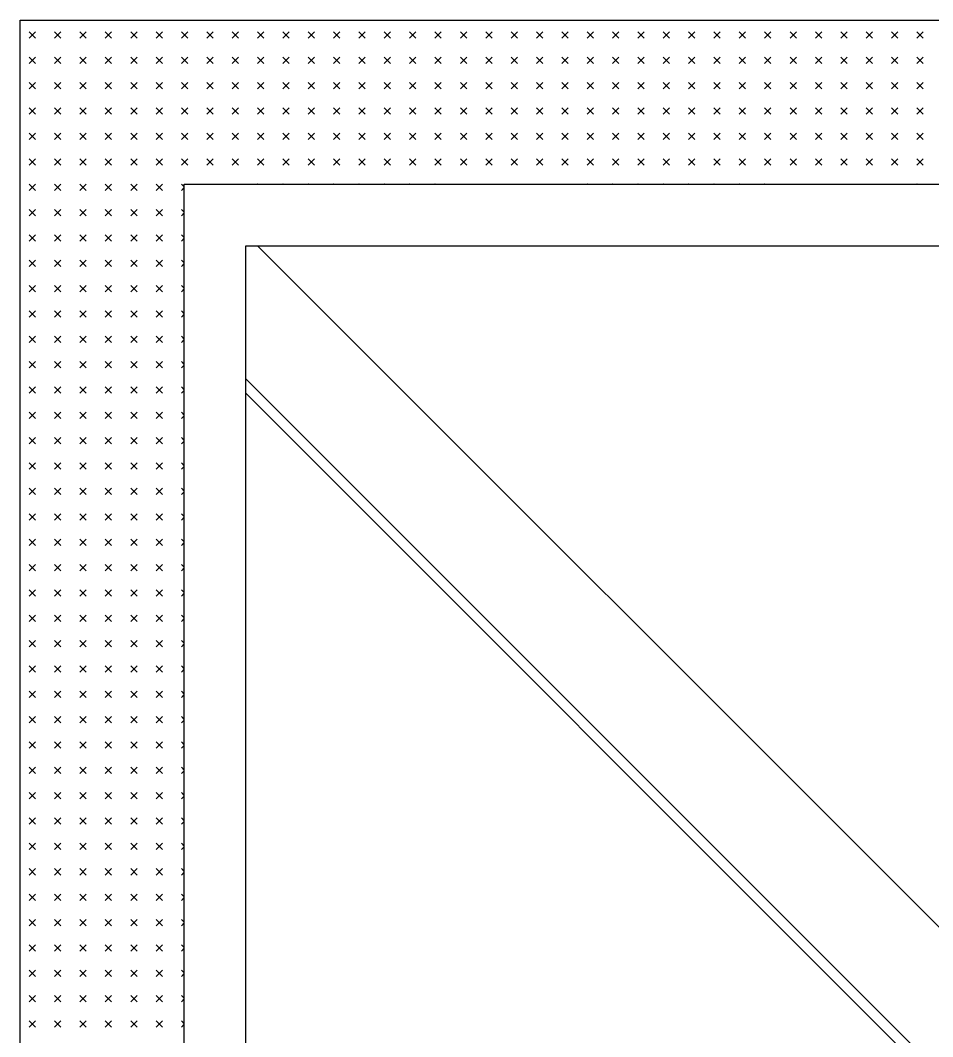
# Model space of a CAD drawing. Extents: x -6243262 to 3079315, y -2914302 to 172723.
# Drawn here: x -5826423 to -5825971, y -665148 to -664644 of the extents above; entities that cross this region are included whole.
import ezdxf

# ---------------------------------------------------------------- set-up
doc = ezdxf.new("R2010")
doc.units = 0
doc.header["$LTSCALE"] = 1000
doc.layers.add('fur', color=253, linetype='Continuous')

# ---------------------------------------------------------------- blocks, each defined once
blk = doc.blocks.new('$plan$00002641')
at = {"layer": 'fur', "color": 0}
for p, q in [((1215.48, 470.32), (1212.34, 467.18)), ((1215.48, 467.18), (1212.34, 470.32)), ((1228.04, 470.32), (1224.9, 467.18)), ((1228.04, 467.18), (1224.9, 470.32)), ((1240.6, 470.32), (1237.46, 467.18)), ((1240.6, 467.18), (1237.46, 470.32)), ((1253.16, 470.32), (1250.02, 467.18)), ((1253.16, 467.18), (1250.02, 470.32)), ((1265.72, 470.32), (1262.58, 467.18)), ((1265.72, 467.18), (1262.58, 470.32)), ((1278.28, 470.32), (1275.14, 467.18)), ((1278.28, 467.18), (1275.14, 470.32)), ((1290.84, 470.32), (1287.7, 467.18)), ((1290.84, 467.18), (1287.7, 470.32)), ((1303.4, 470.32), (1300.26, 467.18)), ((1303.4, 467.18), (1300.26, 470.32)), ((1315.96, 470.32), (1312.82, 467.18)), ((1315.96, 467.18), (1312.82, 470.32)), ((1328.52, 470.32), (1325.38, 467.18)), ((1328.52, 467.18), (1325.38, 470.32)), ((1341.08, 470.32), (1337.94, 467.18)), ((1341.08, 467.18), (1337.94, 470.32)), ((1353.64, 470.32), (1350.5, 467.18)), ((1353.64, 467.18), (1350.5, 470.32)), ((1366.2, 470.32), (1363.06, 467.18)), ((1366.2, 467.18), (1363.06, 470.32)), ((1378.76, 470.32), (1375.62, 467.18)), ((1378.76, 467.18), (1375.62, 470.32)), ((1391.32, 470.32), (1388.18, 467.18)), ((1391.32, 467.18), (1388.18, 470.32)), ((1403.88, 470.32), (1400.74, 467.18)), ((1403.88, 467.18), (1400.74, 470.32)), ((1416.44, 470.32), (1413.3, 467.18)), ((1416.44, 467.18), (1413.3, 470.32)), ((1429, 470.32), (1425.86, 467.18)), ((1429, 467.18), (1425.86, 470.32)), ((1441.56, 470.32), (1438.42, 467.18)), ((1441.56, 467.18), (1438.42, 470.32)), ((1454.12, 470.32), (1450.98, 467.18)), ((1454.12, 467.18), (1450.98, 470.32)), ((1466.68, 470.32), (1463.54, 467.18)), ((1466.68, 467.18), (1463.54, 470.32)), ((1479.24, 470.32), (1476.1, 467.18)), ((1479.24, 467.18), (1476.1, 470.32)), ((1491.8, 470.32), (1488.66, 467.18)), ((1491.8, 467.18), (1488.66, 470.32)), ((1504.36, 470.32), (1501.22, 467.18)), ((1504.36, 467.18), (1501.22, 470.32)), ((1516.92, 470.32), (1513.78, 467.18)), ((1516.92, 467.18), (1513.78, 470.32)), ((1529.48, 470.32), (1526.34, 467.18)), ((1529.48, 467.18), (1526.34, 470.32)), ((1542.04, 470.32), (1538.9, 467.18)), ((1542.04, 467.18), (1538.9, 470.32)), ((1554.6, 470.32), (1551.46, 467.18)), ((1554.6, 467.18), (1551.46, 470.32)), ((1567.16, 470.32), (1564.02, 467.18)), ((1567.16, 467.18), (1564.02, 470.32)), ((1579.72, 470.32), (1576.58, 467.18)), ((1579.72, 467.18), (1576.58, 470.32)), ((1592.28, 470.32), (1589.14, 467.18)), ((1592.28, 467.18), (1589.14, 470.32)), ((1604.84, 470.32), (1601.7, 467.18)), ((1604.84, 467.18), (1601.7, 470.32)), ((1617.4, 470.32), (1614.26, 467.18)), ((1617.4, 467.18), (1614.26, 470.32)), ((1629.96, 470.32), (1626.82, 467.18)), ((1629.96, 467.18), (1626.82, 470.32)), ((1642.52, 470.32), (1639.38, 467.18)), ((1642.52, 467.18), (1639.38, 470.32)), ((1655.08, 470.32), (1651.94, 467.18)), ((1655.08, 467.18), (1651.94, 470.32)), ((1667.64, 470.32), (1664.5, 467.18)), ((1667.64, 467.18), (1664.5, 470.32)), ((1680.2, 470.32), (1677.06, 467.18)), ((1680.2, 467.18), (1677.06, 470.32)), ((1692.76, 470.32), (1689.62, 467.18)), ((1692.76, 467.18), (1689.62, 470.32)), ((1705.32, 470.32), (1702.18, 467.18)), ((1705.32, 467.18), (1702.18, 470.32)), ((1215.48, 457.76), (1212.34, 454.62)), ((1215.48, 454.62), (1212.34, 457.76)), ((1228.04, 457.76), (1224.9, 454.62)), ((1228.04, 454.62), (1224.9, 457.76)), ((1240.6, 457.76), (1237.46, 454.62)), ((1240.6, 454.62), (1237.46, 457.76)), ((1253.16, 457.76), (1250.02, 454.62)), ((1253.16, 454.62), (1250.02, 457.76)), ((1265.72, 457.76), (1262.58, 454.62)), ((1265.72, 454.62), (1262.58, 457.76)), ((1278.28, 457.76), (1275.14, 454.62)), ((1278.28, 454.62), (1275.14, 457.76)), ((1290.84, 457.76), (1287.7, 454.62)), ((1290.84, 454.62), (1287.7, 457.76)), ((1303.4, 457.76), (1300.26, 454.62)), ((1303.4, 454.62), (1300.26, 457.76)), ((1315.96, 457.76), (1312.82, 454.62)), ((1315.96, 454.62), (1312.82, 457.76)), ((1328.52, 457.76), (1325.38, 454.62)), ((1328.52, 454.62), (1325.38, 457.76)), ((1341.08, 457.76), (1337.94, 454.62)), ((1341.08, 454.62), (1337.94, 457.76)), ((1353.64, 457.76), (1350.5, 454.62)), ((1353.64, 454.62), (1350.5, 457.76)), ((1366.2, 457.76), (1363.06, 454.62)), ((1366.2, 454.62), (1363.06, 457.76)), ((1378.76, 457.76), (1375.62, 454.62)), ((1378.76, 454.62), (1375.62, 457.76)), ((1391.32, 457.76), (1388.18, 454.62)), ((1391.32, 454.62), (1388.18, 457.76)), ((1403.88, 457.76), (1400.74, 454.62)), ((1403.88, 454.62), (1400.74, 457.76)), ((1416.44, 457.76), (1413.3, 454.62)), ((1416.44, 454.62), (1413.3, 457.76)), ((1429, 457.76), (1425.86, 454.62)), ((1429, 454.62), (1425.86, 457.76)), ((1441.56, 457.76), (1438.42, 454.62)), ((1441.56, 454.62), (1438.42, 457.76)), ((1454.12, 457.76), (1450.98, 454.62)), ((1454.12, 454.62), (1450.98, 457.76)), ((1466.68, 457.76), (1463.54, 454.62)), ((1466.68, 454.62), (1463.54, 457.76)), ((1479.24, 457.76), (1476.1, 454.62)), ((1479.24, 454.62), (1476.1, 457.76)), ((1491.8, 457.76), (1488.66, 454.62)), ((1491.8, 454.62), (1488.66, 457.76)), ((1504.36, 457.76), (1501.22, 454.62)), ((1504.36, 454.62), (1501.22, 457.76)), ((1516.92, 457.76), (1513.78, 454.62)), ((1516.92, 454.62), (1513.78, 457.76)), ((1529.48, 457.76), (1526.34, 454.62)), ((1529.48, 454.62), (1526.34, 457.76)), ((1542.04, 457.76), (1538.9, 454.62)), ((1542.04, 454.62), (1538.9, 457.76)), ((1554.6, 457.76), (1551.46, 454.62)), ((1554.6, 454.62), (1551.46, 457.76)), ((1567.16, 457.76), (1564.02, 454.62)), ((1567.16, 454.62), (1564.02, 457.76)), ((1579.72, 457.76), (1576.58, 454.62)), ((1579.72, 454.62), (1576.58, 457.76)), ((1592.28, 457.76), (1589.14, 454.62)), ((1592.28, 454.62), (1589.14, 457.76)), ((1604.84, 457.76), (1601.7, 454.62)), ((1604.84, 454.62), (1601.7, 457.76)), ((1617.4, 457.76), (1614.26, 454.62)), ((1617.4, 454.62), (1614.26, 457.76)), ((1629.96, 457.76), (1626.82, 454.62)), ((1629.96, 454.62), (1626.82, 457.76)), ((1642.52, 457.76), (1639.38, 454.62)), ((1642.52, 454.62), (1639.38, 457.76)), ((1655.08, 457.76), (1651.94, 454.62)), ((1655.08, 454.62), (1651.94, 457.76)), ((1667.64, 457.76), (1664.5, 454.62)), ((1667.64, 454.62), (1664.5, 457.76)), ((1680.2, 457.76), (1677.06, 454.62)), ((1680.2, 454.62), (1677.06, 457.76)), ((1692.76, 457.76), (1689.62, 454.62)), ((1692.76, 454.62), (1689.62, 457.76)), ((1705.32, 457.76), (1702.18, 454.62)), ((1705.32, 454.62), (1702.18, 457.76)), ((1215.48, 445.2), (1212.34, 442.06)), ((1215.48, 442.06), (1212.34, 445.2)), ((1228.04, 445.2), (1224.9, 442.06)), ((1228.04, 442.06), (1224.9, 445.2)), ((1240.6, 445.2), (1237.46, 442.06)), ((1240.6, 442.06), (1237.46, 445.2)), ((1253.16, 445.2), (1250.02, 442.06)), ((1253.16, 442.06), (1250.02, 445.2)), ((1265.72, 445.2), (1262.58, 442.06)), ((1265.72, 442.06), (1262.58, 445.2)), ((1278.28, 445.2), (1275.14, 442.06)), ((1278.28, 442.06), (1275.14, 445.2)), ((1290.84, 445.2), (1287.7, 442.06)), ((1290.84, 442.06), (1287.7, 445.2)), ((1303.4, 445.2), (1300.26, 442.06)), ((1303.4, 442.06), (1300.26, 445.2)), ((1315.96, 445.2), (1312.82, 442.06)), ((1315.96, 442.06), (1312.82, 445.2)), ((1328.52, 445.2), (1325.38, 442.06)), ((1328.52, 442.06), (1325.38, 445.2)), ((1341.08, 445.2), (1337.94, 442.06)), ((1341.08, 442.06), (1337.94, 445.2)), ((1353.64, 445.2), (1350.5, 442.06)), ((1353.64, 442.06), (1350.5, 445.2)), ((1366.2, 445.2), (1363.06, 442.06)), ((1366.2, 442.06), (1363.06, 445.2)), ((1378.76, 445.2), (1375.62, 442.06)), ((1378.76, 442.06), (1375.62, 445.2)), ((1391.32, 445.2), (1388.18, 442.06)), ((1391.32, 442.06), (1388.18, 445.2)), ((1403.88, 445.2), (1400.74, 442.06)), ((1403.88, 442.06), (1400.74, 445.2)), ((1416.44, 445.2), (1413.3, 442.06)), ((1416.44, 442.06), (1413.3, 445.2)), ((1429, 445.2), (1425.86, 442.06)), ((1429, 442.06), (1425.86, 445.2)), ((1441.56, 445.2), (1438.42, 442.06)), ((1441.56, 442.06), (1438.42, 445.2)), ((1454.12, 445.2), (1450.98, 442.06)), ((1454.12, 442.06), (1450.98, 445.2)), ((1466.68, 445.2), (1463.54, 442.06)), ((1466.68, 442.06), (1463.54, 445.2)), ((1479.24, 445.2), (1476.1, 442.06)), ((1479.24, 442.06), (1476.1, 445.2)), ((1491.8, 445.2), (1488.66, 442.06)), ((1491.8, 442.06), (1488.66, 445.2)), ((1504.36, 445.2), (1501.22, 442.06)), ((1504.36, 442.06), (1501.22, 445.2)), ((1516.92, 445.2), (1513.78, 442.06)), ((1516.92, 442.06), (1513.78, 445.2)), ((1529.48, 445.2), (1526.34, 442.06)), ((1529.48, 442.06), (1526.34, 445.2)), ((1542.04, 445.2), (1538.9, 442.06)), ((1542.04, 442.06), (1538.9, 445.2)), ((1554.6, 445.2), (1551.46, 442.06)), ((1554.6, 442.06), (1551.46, 445.2)), ((1567.16, 445.2), (1564.02, 442.06)), ((1567.16, 442.06), (1564.02, 445.2)), ((1579.72, 445.2), (1576.58, 442.06)), ((1579.72, 442.06), (1576.58, 445.2)), ((1592.28, 445.2), (1589.14, 442.06)), ((1592.28, 442.06), (1589.14, 445.2)), ((1604.84, 445.2), (1601.7, 442.06)), ((1604.84, 442.06), (1601.7, 445.2)), ((1617.4, 445.2), (1614.26, 442.06)), ((1617.4, 442.06), (1614.26, 445.2)), ((1629.96, 445.2), (1626.82, 442.06)), ((1629.96, 442.06), (1626.82, 445.2)), ((1642.52, 445.2), (1639.38, 442.06)), ((1642.52, 442.06), (1639.38, 445.2)), ((1655.08, 445.2), (1651.94, 442.06)), ((1655.08, 442.06), (1651.94, 445.2)), ((1667.64, 445.2), (1664.5, 442.06)), ((1667.64, 442.06), (1664.5, 445.2)), ((1680.2, 445.2), (1677.06, 442.06)), ((1680.2, 442.06), (1677.06, 445.2)), ((1692.76, 445.2), (1689.62, 442.06)), ((1692.76, 442.06), (1689.62, 445.2)), ((1705.32, 445.2), (1702.18, 442.06)), ((1705.32, 442.06), (1702.18, 445.2)), ((1215.48, 432.64), (1212.34, 429.5)), ((1215.48, 429.5), (1212.34, 432.64)), ((1228.04, 432.64), (1224.9, 429.5)), ((1228.04, 429.5), (1224.9, 432.64)), ((1240.6, 432.64), (1237.46, 429.5)), ((1240.6, 429.5), (1237.46, 432.64)), ((1253.16, 432.64), (1250.02, 429.5)), ((1253.16, 429.5), (1250.02, 432.64)), ((1265.72, 432.64), (1262.58, 429.5)), ((1265.72, 429.5), (1262.58, 432.64)), ((1278.28, 432.64), (1275.14, 429.5)), ((1278.28, 429.5), (1275.14, 432.64)), ((1290.84, 432.64), (1287.7, 429.5)), ((1290.84, 429.5), (1287.7, 432.64)), ((1303.4, 432.64), (1300.26, 429.5)), ((1303.4, 429.5), (1300.26, 432.64)), ((1315.96, 432.64), (1312.82, 429.5)), ((1315.96, 429.5), (1312.82, 432.64)), ((1328.52, 432.64), (1325.38, 429.5)), ((1328.52, 429.5), (1325.38, 432.64)), ((1341.08, 432.64), (1337.94, 429.5)), ((1341.08, 429.5), (1337.94, 432.64)), ((1353.64, 432.64), (1350.5, 429.5)), ((1353.64, 429.5), (1350.5, 432.64)), ((1366.2, 432.64), (1363.06, 429.5)), ((1366.2, 429.5), (1363.06, 432.64)), ((1378.76, 432.64), (1375.62, 429.5)), ((1378.76, 429.5), (1375.62, 432.64)), ((1391.32, 432.64), (1388.18, 429.5)), ((1391.32, 429.5), (1388.18, 432.64)), ((1403.88, 432.64), (1400.74, 429.5)), ((1403.88, 429.5), (1400.74, 432.64)), ((1416.44, 432.64), (1413.3, 429.5)), ((1416.44, 429.5), (1413.3, 432.64)), ((1429, 432.64), (1425.86, 429.5)), ((1429, 429.5), (1425.86, 432.64)), ((1441.56, 432.64), (1438.42, 429.5)), ((1441.56, 429.5), (1438.42, 432.64)), ((1454.12, 432.64), (1450.98, 429.5)), ((1454.12, 429.5), (1450.98, 432.64)), ((1466.68, 432.64), (1463.54, 429.5)), ((1466.68, 429.5), (1463.54, 432.64)), ((1479.24, 432.64), (1476.1, 429.5)), ((1479.24, 429.5), (1476.1, 432.64)), ((1491.8, 432.64), (1488.66, 429.5)), ((1491.8, 429.5), (1488.66, 432.64)), ((1504.36, 432.64), (1501.22, 429.5)), ((1504.36, 429.5), (1501.22, 432.64)), ((1516.92, 432.64), (1513.78, 429.5)), ((1516.92, 429.5), (1513.78, 432.64)), ((1529.48, 432.64), (1526.34, 429.5)), ((1529.48, 429.5), (1526.34, 432.64)), ((1542.04, 432.64), (1538.9, 429.5)), ((1542.04, 429.5), (1538.9, 432.64)), ((1554.6, 432.64), (1551.46, 429.5)), ((1554.6, 429.5), (1551.46, 432.64)), ((1567.16, 432.64), (1564.02, 429.5)), ((1567.16, 429.5), (1564.02, 432.64)), ((1579.72, 432.64), (1576.58, 429.5)), ((1579.72, 429.5), (1576.58, 432.64)), ((1592.28, 432.64), (1589.14, 429.5)), ((1592.28, 429.5), (1589.14, 432.64)), ((1604.84, 432.64), (1601.7, 429.5)), ((1604.84, 429.5), (1601.7, 432.64)), ((1617.4, 432.64), (1614.26, 429.5)), ((1617.4, 429.5), (1614.26, 432.64)), ((1629.96, 432.64), (1626.82, 429.5)), ((1629.96, 429.5), (1626.82, 432.64)), ((1642.52, 432.64), (1639.38, 429.5)), ((1642.52, 429.5), (1639.38, 432.64)), ((1655.08, 432.64), (1651.94, 429.5)), ((1655.08, 429.5), (1651.94, 432.64)), ((1667.64, 432.64), (1664.5, 429.5)), ((1667.64, 429.5), (1664.5, 432.64)), ((1680.2, 432.64), (1677.06, 429.5)), ((1680.2, 429.5), (1677.06, 432.64)), ((1692.76, 432.64), (1689.62, 429.5)), ((1692.76, 429.5), (1689.62, 432.64)), ((1705.32, 432.64), (1702.18, 429.5)), ((1705.32, 429.5), (1702.18, 432.64)), ((1215.48, 420.08), (1212.34, 416.94)), ((1215.48, 416.94), (1212.34, 420.08)), ((1228.04, 420.08), (1224.9, 416.94)), ((1228.04, 416.94), (1224.9, 420.08)), ((1240.6, 420.08), (1237.46, 416.94)), ((1240.6, 416.94), (1237.46, 420.08)), ((1253.16, 420.08), (1250.02, 416.94)), ((1253.16, 416.94), (1250.02, 420.08)), ((1265.72, 420.08), (1262.58, 416.94)), ((1265.72, 416.94), (1262.58, 420.08)), ((1278.28, 420.08), (1275.14, 416.94)), ((1278.28, 416.94), (1275.14, 420.08)), ((1290.84, 420.08), (1287.7, 416.94)), ((1290.84, 416.94), (1287.7, 420.08)), ((1303.4, 420.08), (1300.26, 416.94)), ((1303.4, 416.94), (1300.26, 420.08)), ((1315.96, 420.08), (1312.82, 416.94)), ((1315.96, 416.94), (1312.82, 420.08)), ((1328.52, 420.08), (1325.38, 416.94)), ((1328.52, 416.94), (1325.38, 420.08)), ((1341.08, 420.08), (1337.94, 416.94)), ((1341.08, 416.94), (1337.94, 420.08)), ((1353.64, 420.08), (1350.5, 416.94)), ((1353.64, 416.94), (1350.5, 420.08)), ((1366.2, 420.08), (1363.06, 416.94)), ((1366.2, 416.94), (1363.06, 420.08)), ((1378.76, 420.08), (1375.62, 416.94)), ((1378.76, 416.94), (1375.62, 420.08)), ((1391.32, 420.08), (1388.18, 416.94)), ((1391.32, 416.94), (1388.18, 420.08)), ((1403.88, 420.08), (1400.74, 416.94)), ((1403.88, 416.94), (1400.74, 420.08)), ((1416.44, 420.08), (1413.3, 416.94)), ((1416.44, 416.94), (1413.3, 420.08)), ((1429, 420.08), (1425.86, 416.94)), ((1429, 416.94), (1425.86, 420.08)), ((1441.56, 420.08), (1438.42, 416.94)), ((1441.56, 416.94), (1438.42, 420.08)), ((1454.12, 420.08), (1450.98, 416.94)), ((1454.12, 416.94), (1450.98, 420.08)), ((1466.68, 420.08), (1463.54, 416.94)), ((1466.68, 416.94), (1463.54, 420.08)), ((1479.24, 420.08), (1476.1, 416.94)), ((1479.24, 416.94), (1476.1, 420.08)), ((1491.8, 420.08), (1488.66, 416.94)), ((1491.8, 416.94), (1488.66, 420.08)), ((1504.36, 420.08), (1501.22, 416.94)), ((1504.36, 416.94), (1501.22, 420.08)), ((1516.92, 420.08), (1513.78, 416.94)), ((1516.92, 416.94), (1513.78, 420.08)), ((1529.48, 420.08), (1526.34, 416.94)), ((1529.48, 416.94), (1526.34, 420.08)), ((1542.04, 420.08), (1538.9, 416.94)), ((1542.04, 416.94), (1538.9, 420.08)), ((1554.6, 420.08), (1551.46, 416.94)), ((1554.6, 416.94), (1551.46, 420.08)), ((1567.16, 420.08), (1564.02, 416.94)), ((1567.16, 416.94), (1564.02, 420.08)), ((1579.72, 420.08), (1576.58, 416.94)), ((1579.72, 416.94), (1576.58, 420.08)), ((1592.28, 420.08), (1589.14, 416.94)), ((1592.28, 416.94), (1589.14, 420.08)), ((1604.84, 420.08), (1601.7, 416.94)), ((1604.84, 416.94), (1601.7, 420.08)), ((1617.4, 420.08), (1614.26, 416.94)), ((1617.4, 416.94), (1614.26, 420.08)), ((1629.96, 420.08), (1626.82, 416.94)), ((1629.96, 416.94), (1626.82, 420.08)), ((1642.52, 420.08), (1639.38, 416.94)), ((1642.52, 416.94), (1639.38, 420.08)), ((1655.08, 420.08), (1651.94, 416.94)), ((1655.08, 416.94), (1651.94, 420.08)), ((1667.64, 420.08), (1664.5, 416.94)), ((1667.64, 416.94), (1664.5, 420.08)), ((1680.2, 420.08), (1677.06, 416.94)), ((1680.2, 416.94), (1677.06, 420.08)), ((1692.76, 420.08), (1689.62, 416.94)), ((1692.76, 416.94), (1689.62, 420.08)), ((1705.32, 420.08), (1702.18, 416.94)), ((1705.32, 416.94), (1702.18, 420.08)), ((1215.48, 407.52), (1212.34, 404.38)), ((1215.48, 404.38), (1212.34, 407.52)), ((1228.04, 407.52), (1224.9, 404.38)), ((1228.04, 404.38), (1224.9, 407.52)), ((1240.6, 407.52), (1237.46, 404.38)), ((1240.6, 404.38), (1237.46, 407.52)), ((1253.16, 407.52), (1250.02, 404.38)), ((1253.16, 404.38), (1250.02, 407.52)), ((1265.72, 407.52), (1262.58, 404.38)), ((1265.72, 404.38), (1262.58, 407.52)), ((1278.28, 407.52), (1275.14, 404.38)), ((1278.28, 404.38), (1275.14, 407.52)), ((1290.84, 407.52), (1287.7, 404.38)), ((1290.84, 404.38), (1287.7, 407.52)), ((1303.4, 407.52), (1300.26, 404.38)), ((1303.4, 404.38), (1300.26, 407.52)), ((1315.96, 407.52), (1312.82, 404.38)), ((1315.96, 404.38), (1312.82, 407.52)), ((1328.52, 407.52), (1325.38, 404.38)), ((1328.52, 404.38), (1325.38, 407.52)), ((1341.08, 407.52), (1337.94, 404.38)), ((1341.08, 404.38), (1337.94, 407.52)), ((1353.64, 407.52), (1350.5, 404.38)), ((1353.64, 404.38), (1350.5, 407.52)), ((1366.2, 407.52), (1363.06, 404.38)), ((1366.2, 404.38), (1363.06, 407.52)), ((1378.76, 407.52), (1375.62, 404.38)), ((1378.76, 404.38), (1375.62, 407.52)), ((1391.32, 407.52), (1388.18, 404.38)), ((1391.32, 404.38), (1388.18, 407.52)), ((1403.88, 407.52), (1400.74, 404.38)), ((1403.88, 404.38), (1400.74, 407.52)), ((1416.44, 407.52), (1413.3, 404.38)), ((1416.44, 404.38), (1413.3, 407.52)), ((1429, 407.52), (1425.86, 404.38)), ((1429, 404.38), (1425.86, 407.52)), ((1441.56, 407.52), (1438.42, 404.38)), ((1441.56, 404.38), (1438.42, 407.52)), ((1454.12, 407.52), (1450.98, 404.38)), ((1454.12, 404.38), (1450.98, 407.52)), ((1466.68, 407.52), (1463.54, 404.38)), ((1466.68, 404.38), (1463.54, 407.52)), ((1479.24, 407.52), (1476.1, 404.38)), ((1479.24, 404.38), (1476.1, 407.52)), ((1491.8, 407.52), (1488.66, 404.38)), ((1491.8, 404.38), (1488.66, 407.52)), ((1504.36, 407.52), (1501.22, 404.38)), ((1504.36, 404.38), (1501.22, 407.52)), ((1516.92, 407.52), (1513.78, 404.38)), ((1516.92, 404.38), (1513.78, 407.52)), ((1529.48, 407.52), (1526.34, 404.38)), ((1529.48, 404.38), (1526.34, 407.52)), ((1542.04, 407.52), (1538.9, 404.38)), ((1542.04, 404.38), (1538.9, 407.52)), ((1554.6, 407.52), (1551.46, 404.38)), ((1554.6, 404.38), (1551.46, 407.52)), ((1567.16, 407.52), (1564.02, 404.38)), ((1567.16, 404.38), (1564.02, 407.52)), ((1579.72, 407.52), (1576.58, 404.38)), ((1579.72, 404.38), (1576.58, 407.52)), ((1592.28, 407.52), (1589.14, 404.38)), ((1592.28, 404.38), (1589.14, 407.52)), ((1604.84, 407.52), (1601.7, 404.38)), ((1604.84, 404.38), (1601.7, 407.52)), ((1617.4, 407.52), (1614.26, 404.38)), ((1617.4, 404.38), (1614.26, 407.52)), ((1629.96, 407.52), (1626.82, 404.38)), ((1629.96, 404.38), (1626.82, 407.52)), ((1642.52, 407.52), (1639.38, 404.38)), ((1642.52, 404.38), (1639.38, 407.52)), ((1655.08, 407.52), (1651.94, 404.38)), ((1655.08, 404.38), (1651.94, 407.52)), ((1667.64, 407.52), (1664.5, 404.38)), ((1667.64, 404.38), (1664.5, 407.52)), ((1680.2, 407.52), (1677.06, 404.38)), ((1680.2, 404.38), (1677.06, 407.52)), ((1692.76, 407.52), (1689.62, 404.38)), ((1692.76, 404.38), (1689.62, 407.52)), ((1705.32, 407.52), (1702.18, 404.38)), ((1705.32, 404.38), (1702.18, 407.52)), ((1215.48, 394.96), (1212.34, 391.82)), ((1215.48, 391.82), (1212.34, 394.96)), ((1228.04, 394.96), (1224.9, 391.82)), ((1228.04, 391.82), (1224.9, 394.96)), ((1240.6, 394.96), (1237.46, 391.82)), ((1240.6, 391.82), (1237.46, 394.96)), ((1253.16, 394.96), (1250.02, 391.82)), ((1253.16, 391.82), (1250.02, 394.96)), ((1265.72, 394.96), (1262.58, 391.82)), ((1265.72, 391.82), (1262.58, 394.96)), ((1278.28, 394.96), (1275.14, 391.82)), ((1278.28, 391.82), (1275.14, 394.96)), ((1289.12, 393.54), (1287.7, 394.96)), ((1287.8, 393.54), (1287.8, -357.56)), ((2038.9, 393.54), (1287.8, 393.54)), ((1290.84, 394.96), (1289.43, 393.54)), ((1301.68, 393.54), (1300.26, 394.96)), ((1303.4, 394.96), (1301.99, 393.54)), ((1314.24, 393.54), (1312.82, 394.96)), ((1315.96, 394.96), (1314.55, 393.54)), ((1326.8, 393.54), (1325.38, 394.96)), ((1328.52, 394.96), (1327.11, 393.54)), ((1339.36, 393.54), (1337.94, 394.96)), ((1341.08, 394.96), (1339.67, 393.54)), ((1351.92, 393.54), (1350.5, 394.96)), ((1353.64, 394.96), (1352.23, 393.54)), ((1364.48, 393.54), (1363.06, 394.96)), ((1366.2, 394.96), (1364.79, 393.54)), ((1377.04, 393.54), (1375.62, 394.96)), ((1378.76, 394.96), (1377.35, 393.54)), ((1389.6, 393.54), (1388.18, 394.96)), ((1391.32, 394.96), (1389.91, 393.54)), ((1402.16, 393.54), (1400.74, 394.96)), ((1403.88, 394.96), (1402.47, 393.54)), ((1414.72, 393.54), (1413.3, 394.96)), ((1416.44, 394.96), (1415.03, 393.54)), ((1427.28, 393.54), (1425.86, 394.96)), ((1429, 394.96), (1427.59, 393.54)), ((1439.84, 393.54), (1438.42, 394.96)), ((1441.56, 394.96), (1440.15, 393.54)), ((1452.4, 393.54), (1450.98, 394.96)), ((1454.12, 394.96), (1452.71, 393.54)), ((1464.96, 393.54), (1463.54, 394.96)), ((1466.68, 394.96), (1465.27, 393.54)), ((1477.52, 393.54), (1476.1, 394.96)), ((1479.24, 394.96), (1477.83, 393.54)), ((1490.08, 393.54), (1488.66, 394.96)), ((1491.8, 394.96), (1490.39, 393.54)), ((1502.64, 393.54), (1501.22, 394.96)), ((1504.36, 394.96), (1502.95, 393.54)), ((1515.2, 393.54), (1513.78, 394.96)), ((1516.92, 394.96), (1515.51, 393.54)), ((1527.76, 393.54), (1526.34, 394.96)), ((1529.48, 394.96), (1528.07, 393.54)), ((1540.32, 393.54), (1538.9, 394.96)), ((1542.04, 394.96), (1540.63, 393.54)), ((1552.88, 393.54), (1551.46, 394.96)), ((1554.6, 394.96), (1553.19, 393.54)), ((1565.44, 393.54), (1564.02, 394.96)), ((1567.16, 394.96), (1565.75, 393.54)), ((1578, 393.54), (1576.58, 394.96)), ((1579.72, 394.96), (1578.31, 393.54)), ((1590.56, 393.54), (1589.14, 394.96)), ((1592.28, 394.96), (1590.87, 393.54)), ((1603.12, 393.54), (1601.7, 394.96)), ((1604.84, 394.96), (1603.43, 393.54)), ((1615.68, 393.54), (1614.26, 394.96)), ((1617.4, 394.96), (1615.99, 393.54)), ((1628.24, 393.54), (1626.82, 394.96)), ((1629.96, 394.96), (1628.55, 393.54)), ((1640.8, 393.54), (1639.38, 394.96)), ((1642.52, 394.96), (1641.11, 393.54)), ((1653.36, 393.54), (1651.94, 394.96)), ((1655.08, 394.96), (1653.67, 393.54)), ((1665.92, 393.54), (1664.5, 394.96)), ((1667.64, 394.96), (1666.23, 393.54)), ((1678.48, 393.54), (1677.06, 394.96)), ((1680.2, 394.96), (1678.79, 393.54)), ((1691.04, 393.54), (1689.62, 394.96)), ((1692.76, 394.96), (1691.35, 393.54)), ((1703.6, 393.54), (1702.18, 394.96)), ((1705.32, 394.96), (1703.91, 393.54)), ((1287.8, 391.92), (1287.7, 391.82)), ((1215.48, 382.4), (1212.34, 379.26)), ((1215.48, 379.26), (1212.34, 382.4)), ((1228.04, 382.4), (1224.9, 379.26)), ((1228.04, 379.26), (1224.9, 382.4)), ((1240.6, 382.4), (1237.46, 379.26)), ((1240.6, 379.26), (1237.46, 382.4)), ((1253.16, 382.4), (1250.02, 379.26)), ((1253.16, 379.26), (1250.02, 382.4)), ((1265.72, 382.4), (1262.58, 379.26)), ((1265.72, 379.26), (1262.58, 382.4)), ((1278.28, 382.4), (1275.14, 379.26)), ((1278.28, 379.26), (1275.14, 382.4)), ((1287.8, 382.3), (1287.7, 382.4)), ((1287.8, 379.36), (1287.7, 379.26)), ((1215.48, 369.84), (1212.34, 366.7)), ((1215.48, 366.7), (1212.34, 369.84)), ((1228.04, 369.84), (1224.9, 366.7)), ((1228.04, 366.7), (1224.9, 369.84)), ((1240.6, 369.84), (1237.46, 366.7)), ((1240.6, 366.7), (1237.46, 369.84)), ((1253.16, 369.84), (1250.02, 366.7)), ((1253.16, 366.7), (1250.02, 369.84)), ((1265.72, 369.84), (1262.58, 366.7)), ((1265.72, 366.7), (1262.58, 369.84)), ((1278.28, 369.84), (1275.14, 366.7)), ((1278.28, 366.7), (1275.14, 369.84)), ((1287.8, 369.74), (1287.7, 369.84)), ((1287.8, 366.8), (1287.7, 366.7)), ((1318.25, 363.09), (1318.25, -327.11)), ((2008.45, 363.09), (1318.25, 363.09)), ((2008.45, -261.2), (1384.17, 363.09)), ((2008.45, -254.02), (1391.34, 363.09)), ((1215.48, 357.28), (1212.34, 354.14)), ((1215.48, 354.14), (1212.34, 357.28)), ((1228.04, 357.28), (1224.9, 354.14)), ((1228.04, 354.14), (1224.9, 357.28)), ((1240.6, 357.28), (1237.46, 354.14)), ((1240.6, 354.14), (1237.46, 357.28)), ((1253.16, 357.28), (1250.02, 354.14)), ((1253.16, 354.14), (1250.02, 357.28)), ((1265.72, 357.28), (1262.58, 354.14)), ((1265.72, 354.14), (1262.58, 357.28)), ((1278.28, 357.28), (1275.14, 354.14)), ((1278.28, 354.14), (1275.14, 357.28)), ((1287.8, 357.18), (1287.7, 357.28)), ((1287.8, 354.24), (1287.7, 354.14)), ((2002.59, -327.11), (1318.25, 357.23)), ((1215.48, 344.72), (1212.34, 341.58)), ((1215.48, 341.58), (1212.34, 344.72)), ((1228.04, 344.72), (1224.9, 341.58)), ((1228.04, 341.58), (1224.9, 344.72)), ((1240.6, 344.72), (1237.46, 341.58)), ((1240.6, 341.58), (1237.46, 344.72)), ((1253.16, 344.72), (1250.02, 341.58)), ((1253.16, 341.58), (1250.02, 344.72)), ((1265.72, 344.72), (1262.58, 341.58)), ((1265.72, 341.58), (1262.58, 344.72)), ((1278.28, 344.72), (1275.14, 341.58)), ((1278.28, 341.58), (1275.14, 344.72)), ((1287.8, 344.62), (1287.7, 344.72)), ((1287.8, 341.68), (1287.7, 341.58)), ((1215.48, 332.16), (1212.34, 329.02)), ((1215.48, 329.02), (1212.34, 332.16)), ((1228.04, 332.16), (1224.9, 329.02)), ((1228.04, 329.02), (1224.9, 332.16)), ((1240.6, 332.16), (1237.46, 329.02)), ((1240.6, 329.02), (1237.46, 332.16)), ((1253.16, 332.16), (1250.02, 329.02)), ((1253.16, 329.02), (1250.02, 332.16)), ((1265.72, 332.16), (1262.58, 329.02)), ((1265.72, 329.02), (1262.58, 332.16)), ((1278.28, 332.16), (1275.14, 329.02)), ((1278.28, 329.02), (1275.14, 332.16)), ((1287.8, 332.06), (1287.7, 332.16)), ((1287.8, 329.12), (1287.7, 329.02)), ((1215.48, 319.6), (1212.34, 316.46)), ((1215.48, 316.46), (1212.34, 319.6)), ((1228.04, 319.6), (1224.9, 316.46)), ((1228.04, 316.46), (1224.9, 319.6)), ((1240.6, 319.6), (1237.46, 316.46)), ((1240.6, 316.46), (1237.46, 319.6)), ((1253.16, 319.6), (1250.02, 316.46)), ((1253.16, 316.46), (1250.02, 319.6)), ((1265.72, 319.6), (1262.58, 316.46)), ((1265.72, 316.46), (1262.58, 319.6)), ((1278.28, 319.6), (1275.14, 316.46)), ((1278.28, 316.46), (1275.14, 319.6)), ((1287.8, 319.5), (1287.7, 319.6)), ((1287.8, 316.56), (1287.7, 316.46)), ((1215.48, 307.04), (1212.34, 303.9)), ((1215.48, 303.9), (1212.34, 307.04)), ((1228.04, 307.04), (1224.9, 303.9)), ((1228.04, 303.9), (1224.9, 307.04)), ((1240.6, 307.04), (1237.46, 303.9)), ((1240.6, 303.9), (1237.46, 307.04)), ((1253.16, 307.04), (1250.02, 303.9)), ((1253.16, 303.9), (1250.02, 307.04)), ((1265.72, 307.04), (1262.58, 303.9)), ((1265.72, 303.9), (1262.58, 307.04)), ((1278.28, 307.04), (1275.14, 303.9)), ((1278.28, 303.9), (1275.14, 307.04)), ((1287.8, 306.94), (1287.7, 307.04)), ((1287.8, 304), (1287.7, 303.9)), ((1215.48, 294.48), (1212.34, 291.34)), ((1215.48, 291.34), (1212.34, 294.48)), ((1228.04, 294.48), (1224.9, 291.34)), ((1228.04, 291.34), (1224.9, 294.48)), ((1240.6, 294.48), (1237.46, 291.34)), ((1240.6, 291.34), (1237.46, 294.48)), ((1253.16, 294.48), (1250.02, 291.34)), ((1253.16, 291.34), (1250.02, 294.48)), ((1265.72, 294.48), (1262.58, 291.34)), ((1265.72, 291.34), (1262.58, 294.48)), ((1278.28, 294.48), (1275.14, 291.34)), ((1278.28, 291.34), (1275.14, 294.48)), ((1287.8, 294.38), (1287.7, 294.48)), ((1287.8, 291.44), (1287.7, 291.34)), ((1215.48, 281.92), (1212.34, 278.78)), ((1215.48, 278.78), (1212.34, 281.92)), ((1228.04, 281.92), (1224.9, 278.78)), ((1228.04, 278.78), (1224.9, 281.92)), ((1240.6, 281.92), (1237.46, 278.78)), ((1240.6, 278.78), (1237.46, 281.92)), ((1253.16, 281.92), (1250.02, 278.78)), ((1253.16, 278.78), (1250.02, 281.92)), ((1265.72, 281.92), (1262.58, 278.78)), ((1265.72, 278.78), (1262.58, 281.92)), ((1278.28, 281.92), (1275.14, 278.78)), ((1278.28, 278.78), (1275.14, 281.92)), ((1287.8, 281.82), (1287.7, 281.92)), ((1287.8, 278.88), (1287.7, 278.78)), ((1215.48, 269.36), (1212.34, 266.22)), ((1215.48, 266.22), (1212.34, 269.36)), ((1228.04, 269.36), (1224.9, 266.22)), ((1228.04, 266.22), (1224.9, 269.36)), ((1240.6, 269.36), (1237.46, 266.22)), ((1240.6, 266.22), (1237.46, 269.36)), ((1253.16, 269.36), (1250.02, 266.22)), ((1253.16, 266.22), (1250.02, 269.36)), ((1265.72, 269.36), (1262.58, 266.22)), ((1265.72, 266.22), (1262.58, 269.36)), ((1278.28, 269.36), (1275.14, 266.22)), ((1278.28, 266.22), (1275.14, 269.36)), ((1287.8, 269.26), (1287.7, 269.36)), ((1287.8, 266.32), (1287.7, 266.22)), ((1215.48, 256.8), (1212.34, 253.66)), ((1215.48, 253.66), (1212.34, 256.8)), ((1228.04, 256.8), (1224.9, 253.66)), ((1228.04, 253.66), (1224.9, 256.8)), ((1240.6, 256.8), (1237.46, 253.66)), ((1240.6, 253.66), (1237.46, 256.8)), ((1253.16, 256.8), (1250.02, 253.66)), ((1253.16, 253.66), (1250.02, 256.8)), ((1265.72, 256.8), (1262.58, 253.66)), ((1265.72, 253.66), (1262.58, 256.8)), ((1278.28, 256.8), (1275.14, 253.66)), ((1278.28, 253.66), (1275.14, 256.8)), ((1287.8, 256.7), (1287.7, 256.8)), ((1287.8, 253.76), (1287.7, 253.66)), ((1215.48, 244.24), (1212.34, 241.1)), ((1215.48, 241.1), (1212.34, 244.24)), ((1228.04, 244.24), (1224.9, 241.1)), ((1228.04, 241.1), (1224.9, 244.24)), ((1240.6, 244.24), (1237.46, 241.1)), ((1240.6, 241.1), (1237.46, 244.24)), ((1253.16, 244.24), (1250.02, 241.1)), ((1253.16, 241.1), (1250.02, 244.24)), ((1265.72, 244.24), (1262.58, 241.1)), ((1265.72, 241.1), (1262.58, 244.24)), ((1278.28, 244.24), (1275.14, 241.1)), ((1278.28, 241.1), (1275.14, 244.24)), ((1287.8, 244.14), (1287.7, 244.24)), ((1287.8, 241.2), (1287.7, 241.1)), ((1215.48, 231.68), (1212.34, 228.54)), ((1215.48, 228.54), (1212.34, 231.68)), ((1228.04, 231.68), (1224.9, 228.54)), ((1228.04, 228.54), (1224.9, 231.68)), ((1240.6, 231.68), (1237.46, 228.54)), ((1240.6, 228.54), (1237.46, 231.68)), ((1253.16, 231.68), (1250.02, 228.54)), ((1253.16, 228.54), (1250.02, 231.68)), ((1265.72, 231.68), (1262.58, 228.54)), ((1265.72, 228.54), (1262.58, 231.68)), ((1278.28, 231.68), (1275.14, 228.54)), ((1278.28, 228.54), (1275.14, 231.68)), ((1287.8, 231.58), (1287.7, 231.68)), ((1287.8, 228.64), (1287.7, 228.54)), ((1215.48, 219.12), (1212.34, 215.98)), ((1215.48, 215.98), (1212.34, 219.12)), ((1228.04, 219.12), (1224.9, 215.98)), ((1228.04, 215.98), (1224.9, 219.12)), ((1240.6, 219.12), (1237.46, 215.98)), ((1240.6, 215.98), (1237.46, 219.12)), ((1253.16, 219.12), (1250.02, 215.98)), ((1253.16, 215.98), (1250.02, 219.12)), ((1265.72, 219.12), (1262.58, 215.98)), ((1265.72, 215.98), (1262.58, 219.12)), ((1278.28, 219.12), (1275.14, 215.98)), ((1278.28, 215.98), (1275.14, 219.12)), ((1287.8, 219.02), (1287.7, 219.12)), ((1287.8, 216.08), (1287.7, 215.98)), ((1215.48, 206.56), (1212.34, 203.42)), ((1215.48, 203.42), (1212.34, 206.56)), ((1228.04, 206.56), (1224.9, 203.42)), ((1228.04, 203.42), (1224.9, 206.56)), ((1240.6, 206.56), (1237.46, 203.42)), ((1240.6, 203.42), (1237.46, 206.56)), ((1253.16, 206.56), (1250.02, 203.42)), ((1253.16, 203.42), (1250.02, 206.56)), ((1265.72, 206.56), (1262.58, 203.42)), ((1265.72, 203.42), (1262.58, 206.56)), ((1278.28, 206.56), (1275.14, 203.42)), ((1278.28, 203.42), (1275.14, 206.56)), ((1287.8, 206.46), (1287.7, 206.56)), ((1287.8, 203.52), (1287.7, 203.42)), ((1215.48, 194), (1212.34, 190.86)), ((1215.48, 190.86), (1212.34, 194)), ((1228.04, 194), (1224.9, 190.86)), ((1228.04, 190.86), (1224.9, 194)), ((1240.6, 194), (1237.46, 190.86)), ((1240.6, 190.86), (1237.46, 194)), ((1253.16, 194), (1250.02, 190.86)), ((1253.16, 190.86), (1250.02, 194)), ((1265.72, 194), (1262.58, 190.86)), ((1265.72, 190.86), (1262.58, 194)), ((1278.28, 194), (1275.14, 190.86)), ((1278.28, 190.86), (1275.14, 194)), ((1287.8, 193.9), (1287.7, 194)), ((1287.8, 190.96), (1287.7, 190.86)), ((1215.48, 181.44), (1212.34, 178.3)), ((1215.48, 178.3), (1212.34, 181.44)), ((1228.04, 181.44), (1224.9, 178.3)), ((1228.04, 178.3), (1224.9, 181.44)), ((1240.6, 181.44), (1237.46, 178.3)), ((1240.6, 178.3), (1237.46, 181.44)), ((1253.16, 181.44), (1250.02, 178.3)), ((1253.16, 178.3), (1250.02, 181.44)), ((1265.72, 181.44), (1262.58, 178.3)), ((1265.72, 178.3), (1262.58, 181.44)), ((1278.28, 181.44), (1275.14, 178.3)), ((1278.28, 178.3), (1275.14, 181.44)), ((1287.8, 181.34), (1287.7, 181.44)), ((1287.8, 178.4), (1287.7, 178.3)), ((1215.48, 168.88), (1212.34, 165.74)), ((1215.48, 165.74), (1212.34, 168.88)), ((1228.04, 168.88), (1224.9, 165.74)), ((1228.04, 165.74), (1224.9, 168.88)), ((1240.6, 168.88), (1237.46, 165.74)), ((1240.6, 165.74), (1237.46, 168.88)), ((1253.16, 168.88), (1250.02, 165.74)), ((1253.16, 165.74), (1250.02, 168.88)), ((1265.72, 168.88), (1262.58, 165.74)), ((1265.72, 165.74), (1262.58, 168.88)), ((1278.28, 168.88), (1275.14, 165.74)), ((1278.28, 165.74), (1275.14, 168.88)), ((1287.8, 168.78), (1287.7, 168.88)), ((1287.8, 165.84), (1287.7, 165.74)), ((1215.48, 156.32), (1212.34, 153.18)), ((1215.48, 153.18), (1212.34, 156.32)), ((1228.04, 156.32), (1224.9, 153.18)), ((1228.04, 153.18), (1224.9, 156.32)), ((1240.6, 156.32), (1237.46, 153.18)), ((1240.6, 153.18), (1237.46, 156.32)), ((1253.16, 156.32), (1250.02, 153.18)), ((1253.16, 153.18), (1250.02, 156.32)), ((1265.72, 156.32), (1262.58, 153.18)), ((1265.72, 153.18), (1262.58, 156.32)), ((1278.28, 156.32), (1275.14, 153.18)), ((1278.28, 153.18), (1275.14, 156.32)), ((1287.8, 156.22), (1287.7, 156.32)), ((1287.8, 153.28), (1287.7, 153.18)), ((1215.48, 143.76), (1212.34, 140.62)), ((1215.48, 140.62), (1212.34, 143.76)), ((1228.04, 143.76), (1224.9, 140.62)), ((1228.04, 140.62), (1224.9, 143.76)), ((1240.6, 143.76), (1237.46, 140.62)), ((1240.6, 140.62), (1237.46, 143.76)), ((1253.16, 143.76), (1250.02, 140.62)), ((1253.16, 140.62), (1250.02, 143.76)), ((1265.72, 143.76), (1262.58, 140.62)), ((1265.72, 140.62), (1262.58, 143.76)), ((1278.28, 143.76), (1275.14, 140.62)), ((1278.28, 140.62), (1275.14, 143.76)), ((1287.8, 143.66), (1287.7, 143.76)), ((1287.8, 140.72), (1287.7, 140.62)), ((1215.48, 131.2), (1212.34, 128.06)), ((1215.48, 128.06), (1212.34, 131.2)), ((1228.04, 131.2), (1224.9, 128.06)), ((1228.04, 128.06), (1224.9, 131.2)), ((1240.6, 131.2), (1237.46, 128.06)), ((1240.6, 128.06), (1237.46, 131.2)), ((1253.16, 131.2), (1250.02, 128.06)), ((1253.16, 128.06), (1250.02, 131.2)), ((1265.72, 131.2), (1262.58, 128.06)), ((1265.72, 128.06), (1262.58, 131.2)), ((1278.28, 131.2), (1275.14, 128.06)), ((1278.28, 128.06), (1275.14, 131.2)), ((1287.8, 131.1), (1287.7, 131.2)), ((1287.8, 128.16), (1287.7, 128.06)), ((1215.48, 118.64), (1212.34, 115.5)), ((1215.48, 115.5), (1212.34, 118.64)), ((1228.04, 118.64), (1224.9, 115.5)), ((1228.04, 115.5), (1224.9, 118.64)), ((1240.6, 118.64), (1237.46, 115.5)), ((1240.6, 115.5), (1237.46, 118.64)), ((1253.16, 118.64), (1250.02, 115.5)), ((1253.16, 115.5), (1250.02, 118.64)), ((1265.72, 118.64), (1262.58, 115.5)), ((1265.72, 115.5), (1262.58, 118.64)), ((1278.28, 118.64), (1275.14, 115.5)), ((1278.28, 115.5), (1275.14, 118.64)), ((1287.8, 118.54), (1287.7, 118.64)), ((1287.8, 115.6), (1287.7, 115.5)), ((1215.48, 106.08), (1212.34, 102.94)), ((1215.48, 102.94), (1212.34, 106.08)), ((1228.04, 106.08), (1224.9, 102.94)), ((1228.04, 102.94), (1224.9, 106.08)), ((1240.6, 106.08), (1237.46, 102.94)), ((1240.6, 102.94), (1237.46, 106.08)), ((1253.16, 106.08), (1250.02, 102.94)), ((1253.16, 102.94), (1250.02, 106.08)), ((1265.72, 106.08), (1262.58, 102.94)), ((1265.72, 102.94), (1262.58, 106.08)), ((1278.28, 106.08), (1275.14, 102.94)), ((1278.28, 102.94), (1275.14, 106.08)), ((1287.8, 105.98), (1287.7, 106.08)), ((1287.8, 103.04), (1287.7, 102.94)), ((1215.48, 93.52), (1212.34, 90.38)), ((1215.48, 90.38), (1212.34, 93.52)), ((1228.04, 93.52), (1224.9, 90.38)), ((1228.04, 90.38), (1224.9, 93.52)), ((1240.6, 93.52), (1237.46, 90.38)), ((1240.6, 90.38), (1237.46, 93.52)), ((1253.16, 93.52), (1250.02, 90.38)), ((1253.16, 90.38), (1250.02, 93.52)), ((1265.72, 93.52), (1262.58, 90.38)), ((1265.72, 90.38), (1262.58, 93.52)), ((1278.28, 93.52), (1275.14, 90.38)), ((1278.28, 90.38), (1275.14, 93.52)), ((1287.8, 93.42), (1287.7, 93.52)), ((1287.8, 90.48), (1287.7, 90.38)), ((1215.48, 80.96), (1212.34, 77.82)), ((1215.48, 77.82), (1212.34, 80.96)), ((1228.04, 80.96), (1224.9, 77.82)), ((1228.04, 77.82), (1224.9, 80.96)), ((1240.6, 80.96), (1237.46, 77.82)), ((1240.6, 77.82), (1237.46, 80.96)), ((1253.16, 80.96), (1250.02, 77.82)), ((1253.16, 77.82), (1250.02, 80.96)), ((1265.72, 80.96), (1262.58, 77.82)), ((1265.72, 77.82), (1262.58, 80.96)), ((1278.28, 80.96), (1275.14, 77.82)), ((1278.28, 77.82), (1275.14, 80.96)), ((1287.8, 80.86), (1287.7, 80.96)), ((1287.8, 77.92), (1287.7, 77.82)), ((1215.48, 68.4), (1212.34, 65.26)), ((1215.48, 65.26), (1212.34, 68.4)), ((1228.04, 68.4), (1224.9, 65.26)), ((1228.04, 65.26), (1224.9, 68.4)), ((1240.6, 68.4), (1237.46, 65.26)), ((1240.6, 65.26), (1237.46, 68.4)), ((1253.16, 68.4), (1250.02, 65.26)), ((1253.16, 65.26), (1250.02, 68.4)), ((1265.72, 68.4), (1262.58, 65.26)), ((1265.72, 65.26), (1262.58, 68.4)), ((1278.28, 68.4), (1275.14, 65.26)), ((1278.28, 65.26), (1275.14, 68.4)), ((1287.8, 68.3), (1287.7, 68.4)), ((1287.8, 65.36), (1287.7, 65.26)), ((1215.48, 55.84), (1212.34, 52.7)), ((1215.48, 52.7), (1212.34, 55.84)), ((1228.04, 55.84), (1224.9, 52.7)), ((1228.04, 52.7), (1224.9, 55.84)), ((1240.6, 55.84), (1237.46, 52.7)), ((1240.6, 52.7), (1237.46, 55.84)), ((1253.16, 55.84), (1250.02, 52.7)), ((1253.16, 52.7), (1250.02, 55.84)), ((1265.72, 55.84), (1262.58, 52.7)), ((1265.72, 52.7), (1262.58, 55.84)), ((1278.28, 55.84), (1275.14, 52.7)), ((1278.28, 52.7), (1275.14, 55.84)), ((1287.8, 55.74), (1287.7, 55.84)), ((1287.8, 52.8), (1287.7, 52.7)), ((1215.48, 43.28), (1212.34, 40.14)), ((1215.48, 40.14), (1212.34, 43.28)), ((1228.04, 43.28), (1224.9, 40.14)), ((1228.04, 40.14), (1224.9, 43.28)), ((1240.6, 43.28), (1237.46, 40.14)), ((1240.6, 40.14), (1237.46, 43.28)), ((1253.16, 43.28), (1250.02, 40.14)), ((1253.16, 40.14), (1250.02, 43.28)), ((1265.72, 43.28), (1262.58, 40.14)), ((1265.72, 40.14), (1262.58, 43.28)), ((1278.28, 43.28), (1275.14, 40.14)), ((1278.28, 40.14), (1275.14, 43.28)), ((1287.8, 43.18), (1287.7, 43.28)), ((1287.8, 40.24), (1287.7, 40.14)), ((1215.48, 30.72), (1212.34, 27.58)), ((1215.48, 27.58), (1212.34, 30.72)), ((1228.04, 30.72), (1224.9, 27.58)), ((1228.04, 27.58), (1224.9, 30.72)), ((1240.6, 30.72), (1237.46, 27.58)), ((1240.6, 27.58), (1237.46, 30.72)), ((1253.16, 30.72), (1250.02, 27.58)), ((1253.16, 27.58), (1250.02, 30.72)), ((1265.72, 30.72), (1262.58, 27.58)), ((1265.72, 27.58), (1262.58, 30.72)), ((1278.28, 30.72), (1275.14, 27.58)), ((1278.28, 27.58), (1275.14, 30.72)), ((1287.8, 30.62), (1287.7, 30.72)), ((1287.8, 27.68), (1287.7, 27.58))]:
    blk.add_line(p, q, dxfattribs=at)
blk.add_lwpolyline([(2120.1, 474.74), (1206.6, 474.74), (1206.6, -438.76), (2120.1, -438.76)], close=True, dxfattribs=at)
blk = doc.blocks.new('45645')
at = {"color": 8, "yscale": -1, "rotation": 270}
blk.add_blockref('$plan$00002641', (1308941.94, -1129113.38), dxfattribs=at)

msp = doc.modelspace()

# ---------------------------------------------------------------- block references
at = {"color": 8}
msp.add_blockref('45645', (-7134890.22, 465675.9), dxfattribs=at)

doc.saveas('drawing.dxf')
